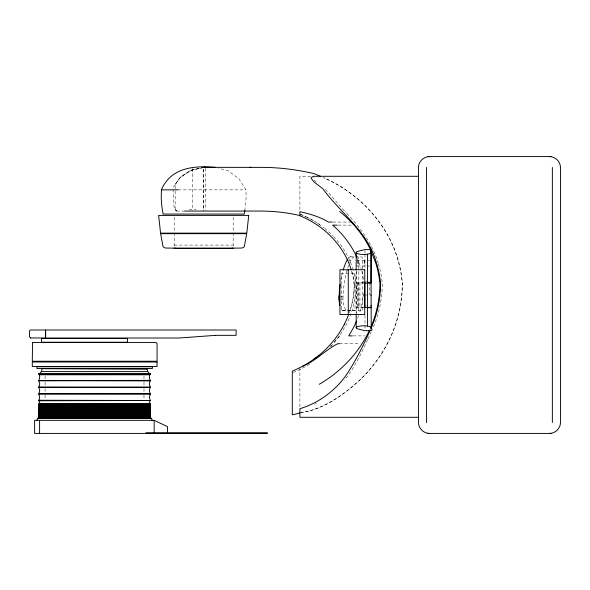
<?xml version="1.0" encoding="UTF-8"?>
<svg xmlns="http://www.w3.org/2000/svg" width="590" height="590" viewBox="0 0 590 590"><rect width="100%" height="100%" fill="white"/><g stroke="black" fill="none" stroke-linecap="round" stroke-linejoin="round"><path stroke-width="0.44" stroke-dasharray="2.95 2.21" d="M354.28 284.601A77.784 77.784 0 0 0 351.448 270.552C356.19 283.871 353.985 298.319 349.737 311.446M244.843 210.505L246.119 197.96L245.942 189.855L238.795 178.586L228.028 170.709L218.566 168.216M367.976 338.925L371.287 331.772M367.57 339.81C361.058 353.86 354.325 368.285 344.354 380.211M354.199 256.849L354.103 256.871A18.968 6.984 90 0 0 350.925 260.279L350.357 261.385A53.07 19.536 90 0 0 347.606 268.465M184.736 211.065L176.897 211.065L175.156 209.804L175.156 184.618L180.149 177.516L191.027 170.326L201.935 167.759M175.156 184.618C180.474 175.127 190.718 168.991 201.537 168.349M339.538 335.887L332.885 343.712M330.776 346.758L338.749 337.03L346.146 324.906A91.044 91.044 0 0 0 356.146 288.09L355.711 280.619A79.37 79.37 0 0 0 353.535 270.825M330.275 346.345L331.558 345.098M314.662 404.305L316.174 403.265M309.676 364.192L299.934 369.635L293.156 372.556M299.89 412.875C323.379 409.394 343.439 395.071 360.49 379.311C373.905 366.316 384.82 350.703 392.07 333.468A129.18 129.18 0 0 0 402.063 290.044L402.277 282.639L401.237 274.726A117.971 117.971 0 0 0 397.35 257.978C386.295 221.98 357.894 192.709 323.652 177.767M300.753 412.794C323.947 409.231 343.719 394.961 360.593 379.4C374.023 366.39 384.946 350.762 392.202 333.512A129.298 129.298 0 0 0 402.203 290.051L402.417 282.632L401.377 274.711A118.081 118.081 0 0 0 397.483 257.941C386.421 221.906 357.983 192.606 323.718 177.656M199.656 168.194L190.754 170.326L180.061 177.516L172.995 187.753L173.416 202.119L174.47 209.303L176.897 211.065M344.331 310.576L342.901 310.524A12.656 4.661 90 0 1 340.924 308.268M310.687 176.299L299.89 176.299L299.89 212.186M178.165 189.855L245.942 189.855M189.051 209.303L196.109 209.303M333.018 222.054L351.293 222.054M338.018 225.137L352.289 225.137M174.183 245.093L233.168 245.093M350.261 256.849L361.368 256.849A3.828 1.409 -90 0 1 362.776 260.669L362.776 310.576L347.908 310.576M348.565 260.279L350.925 260.279M356.589 260.669L366.604 260.669M368.337 260.669L370.586 260.669M356.589 266.024L370.586 266.024M363.093 281.43L363.632 281.43M365.129 281.43L369.193 281.43M363.706 282.617L356.19 282.617L356.19 270.766M364.2 283.06L356.589 283.06L356.589 307.383L363.352 307.383M363.093 295L363.632 295M365.129 295L367.157 295M340.637 296.254L342.997 296.254A53.07 19.536 90 0 1 347.119 270.05M340.637 299.602L342.997 299.602L343.011 300.155A12.656 4.661 90 0 0 346.832 310.524L347.038 310.576M365.129 305.856L366.479 305.856M363.706 307.692L356.19 307.692L356.19 313.165M343.1 310.576L347.053 310.576M353.189 335.887L364.709 335.887M339.582 343.712L360.298 343.712M299.89 214.266L305.996 216.773M300.583 214.155L313.998 220.8L324.087 227.755M306.63 217.054L315.938 222.054M317.457 222.998L320.606 225.137M175.156 209.804L176.956 211.065M325.311 189.375C332.642 196.721 338.837 205.519 346.308 212.931M324.714 228.271L333.07 235.875M316.137 182.17L313.865 179.574A12.737 4.078 22.4 0 1 313.563 177.693M333.616 236.465C342.488 245.757 349.265 257.07 353.093 269.35M346.854 213.528C360.291 227.806 372.622 243.788 378.153 262.904M357.127 257.948L360.697 267.395A86 86 0 0 1 361.405 269.807M369.193 282.337L369.193 295M364.989 250.462L364.989 253.213M364.989 254.135L364.989 268.834M364.989 315.303L364.989 324.389M364.989 325.296L364.989 329.832M364.871 260.669L364.871 266.024M364.2 260.669L364.2 266.024M359.944 282.617L359.944 307.692M358.838 310.576L358.838 260.669A3.828 1.409 -90 0 0 357.429 256.849M358.086 260.669L358.086 266.024M358.086 283.06L358.086 307.383M357.415 260.669L357.415 266.024M357.415 283.06L357.415 307.383M356.434 270.648L356.434 313.6M342.997 296.254L342.997 299.602M341.322 284.387L341.322 273.465L355.062 273.465L355.062 310.783L341.322 310.783L341.322 285.302M299.89 367.636L299.89 407.447M233.168 217.216L233.168 247.24M205.416 168.253L205.416 210.158M203.675 169.264L203.675 211.072M203.218 169.19L203.218 211.072M192.215 168.652L192.215 210.158M174.183 217.216L174.183 247.24M143.982 375.882L143.982 381.324M143.982 382.231L143.982 387.674M143.982 388.581L143.982 394.024M143.982 394.931L143.982 398.56M45.091 375.882L45.091 381.324M45.091 382.231L45.091 387.674M45.091 388.581L45.091 394.024M45.091 394.931L45.091 398.56M363.61 293.628A97.726 97.726 0 0 1 359.384 313.334M358.661 315.466A97.726 97.726 0 0 1 357.061 319.692M361.84 271.422A86 86 0 0 1 363.529 279.608M354.325 284.601A89.245 89.245 0 0 1 348.874 313.88M378.397 263.693A101.229 101.229 0 0 1 381.494 277.285L382.305 283.458L382.121 289.196A112.727 112.727 0 0 1 371.648 330.968M340.777 280.508A53.07 19.536 -90 0 1 342.952 270.862M348.498 258.036A18.968 6.984 90 0 1 350.165 256.871L350.593 256.753A18.968 6.984 90 0 1 351.883 256.849"/><path stroke-width="0.89" d="M37.008 420.331L37.435 418.413L151.637 418.413L152.065 420.331M370.977 282.617L371.228 249.74L364.989 249.541L357.193 251.561A7.522 1.947 0 0 0 358.388 253.906A7.522 1.947 0 0 0 367.467 254.216L370.225 253.508L371.228 252.535M215.129 167.317C193.852 165.458 170.82 167.604 161.417 189.855L161.232 197.96L161.793 206.058L163.083 214.059L244.267 214.059L244.843 210.505M340.179 284.299A53.07 19.536 -90 0 0 339.058 296.254L339.08 300.155A12.656 4.661 90 0 0 339.914 305.509M42.03 368.625L42.001 368.883A7.685 5.435 -90 0 1 41.271 371.589L40.363 372.983L38.874 373.713L150.192 373.713L148.709 372.983L147.795 371.597A7.685 5.435 -90 0 1 147.065 368.883L42.001 368.625L147.065 368.883M150.266 373.713L150.266 374.237A1.195 0.848 -90 0 0 150.015 374.333L149.521 375.697A5.657 3.997 -90 0 0 149.506 378.072L150.266 380.875L38.616 380.683L150.192 380.351M38.874 380.351L39.567 378.072A5.657 3.997 -90 0 0 39.552 375.697L39.11 374.377A1.195 0.848 -90 0 0 38.807 374.244L38.807 373.713M369.51 330.149C358.956 352.872 340.865 371.752 319.256 384.274M370.129 330.385C362.747 346.573 354.966 362.688 344.663 377.276C333.564 391.908 317.59 403.494 299.89 408.686L299.89 417.292L418.435 417.292M38.874 386.981L150.457 387.247L38.807 387.505L39.574 384.99A4.491 3.171 -90 0 0 39.574 382.873L38.874 380.882M38.874 393.619L150.457 393.884L38.807 394.142L39.574 391.62A4.491 3.171 -90 0 0 39.574 389.511L38.874 387.519M38.874 400.249L150.457 400.514L38.874 400.78L39.663 397.195L38.874 394.15M150.192 380.882L149.491 382.873A4.491 3.171 -90 0 0 149.491 384.99L150.192 386.981M150.192 387.519L149.491 389.511A4.491 3.171 -90 0 0 149.491 391.62L150.192 393.619M150.192 394.15L149.403 397.195L150.192 400.249M344.39 324.161C333.505 345.489 314.352 362.061 292.308 371.125L292.308 414.851L299.89 413.007M150.192 400.78L149.403 402.38A2.677 1.895 -90 0 0 149.344 403.663M319.02 355.741L313.401 359.509M302.478 366.294C315.79 361.132 325.193 349.922 337.782 343.712L339.582 343.712M38.874 404.497L38.475 404.888L38.874 405.286L150.199 405.286L150.59 404.888L150.192 404.497L38.874 404.261M38.874 405.286L38.475 405.677L38.866 406.075L150.199 406.075L150.59 406.466L150.192 406.864L38.874 406.864L38.475 406.466L38.866 406.075M38.866 406.864L38.475 407.262L38.874 407.653L150.199 407.653L150.59 407.262L150.199 406.864M38.866 407.653L38.475 408.044L38.874 408.442L150.192 408.442L150.59 408.841L150.199 409.231L38.874 409.231L38.475 409.63L38.866 410.021L150.199 410.021L150.59 410.411L150.192 410.81L38.874 410.81L38.475 411.208L38.874 411.599L150.199 411.599L150.59 411.208L150.199 410.817M38.866 410.021L38.475 410.411L38.874 410.81M38.866 411.599L38.475 411.997L38.874 412.388L150.192 412.388L150.59 412.786L150.199 413.177L38.874 413.177L38.475 412.786L38.874 412.388M38.874 413.177L38.475 413.575L38.866 413.966L150.199 413.966L150.59 413.575L150.199 413.177M38.866 413.966L38.475 414.364L38.874 414.755L150.192 414.755L150.59 415.154L150.199 415.544L38.874 415.544L38.475 415.154L38.866 414.763M38.866 415.552L38.475 415.943L38.866 416.334L150.207 416.334L150.59 416.724L150.199 417.115L38.874 417.115L38.475 417.514L38.866 417.904L150.199 417.919L151.637 418.413M150.199 406.075L150.59 405.677L150.199 405.286M150.192 408.442L150.59 408.044L150.199 407.653M150.199 410.021L150.59 409.63L150.199 409.231M150.192 412.388L150.59 411.997L150.199 411.599M150.192 414.755L150.59 414.364L150.199 413.966M150.207 416.334L150.59 415.943L150.199 415.552M150.199 417.904L150.59 417.514L150.199 417.115M38.874 408.442L38.475 408.841L38.874 409.231M38.866 416.334L38.475 416.724L38.874 417.115M38.866 417.919L37.435 418.413M201.441 167.767L203.218 167.339L264.423 167.376A230.941 230.941 0 0 1 305.554 171.808L313.806 173.534L320.51 176.299M202.82 167.545L205.416 167.339L203.675 167.258M429.291 156.586C423.458 156.697 418.553 161.608 418.435 167.435L418.435 422.565C418.553 428.392 423.458 433.303 429.291 433.414M549.644 433.414C555.478 433.303 560.382 428.392 560.5 422.565L560.5 167.435C560.382 161.608 555.478 156.697 549.644 156.586M232.165 248.147L241.553 248.058L243.065 247.675L244.297 246.613L246.723 233.677L160.628 233.677L163.054 246.613L164.286 247.675L165.805 248.058L175.186 248.147M428.008 156.586L550.927 156.586M418.435 176.299L313.386 176.299L311.173 177.693L311.269 178.541L314.249 182.17L322.693 188.594C340.762 213.337 368.485 232.054 376.538 263.324A99.821 99.821 0 0 1 379.835 277.499L380.624 283.524L380.439 289.122A111.311 111.311 0 0 1 370.822 328.807M161.417 189.855L178.165 189.855M184.736 211.065L260.279 211.065A178.291 178.291 0 0 1 298.37 215.173C321.624 224.067 341.492 242.608 350.01 266.23A77.784 77.784 0 0 1 351.227 269.829M332.104 222.054L328.453 222.054C319.714 216.781 309.816 213.809 299.89 211.729L299.89 215.8M337.126 225.137L332.671 225.137C342.834 233.965 351.257 244.88 356.78 257.174M174.183 248.147L233.168 248.147M174.183 248.368L233.168 248.368M370.682 281.43L371.228 281.43M367.467 282.617L371.228 282.617M364.2 283.06L371.022 283.06M370.682 295L371.228 295M370.682 305.856L371.228 305.856M364.2 307.383L371.022 307.383M367.467 307.692L371.228 307.692M352.304 335.887L348.756 335.887L353.307 327.944A97.726 97.726 0 0 0 356.485 321.085M30.54 337.974L45.533 337.974L45.533 330.002L30.791 330.002A1.283 1.283 0 0 0 29.507 331.285L29.5 336.735L30.614 338.004M41.271 371.597L147.795 371.597M38.807 374.237L150.266 374.237M39.346 374.768L149.72 374.768M167.464 432.566L167.464 426.607L154.182 420.331L34.618 420.331L34.618 433.414L267.44 433.414M145.914 432.736L267.44 432.736M428.008 433.414L550.927 433.414M249.865 167.28L250.875 167.309M370.977 249.732L371.228 330.54L364.989 330.739L357.193 328.726A7.522 1.947 0 0 1 358.388 326.373A7.522 1.947 0 0 1 367.467 326.064L370.225 326.779L371.228 327.752M339.619 211.478C352.636 221.766 363.425 234.923 370.579 249.917M38.874 400.78L39.663 402.38A2.677 1.895 -90 0 1 39.722 403.663M370.911 250.662L375.896 263.487A99.253 99.253 0 0 1 379.163 277.58L379.945 283.554L379.768 289.1A110.743 110.743 0 0 1 371.235 326.218M552.358 167.435L552.358 422.565M426.577 167.435L426.577 422.565M367.467 254.216L367.467 326.064M364.871 283.06L364.871 307.383M356.19 252.535L356.19 269.859M356.19 314.072L356.19 327.752M348.277 269.733L348.277 314.507M339.058 296.254L339.058 299.602M154.182 420.331L154.182 432.544M39.596 420.331L39.596 433.414M348.579 314.684A89.245 89.245 0 0 1 344.361 324.146M343.188 270.05A53.07 19.536 -90 0 1 346.419 261.385L346.994 260.279A18.968 6.984 90 0 1 347.717 259.032M248.722 215.409L246.797 233.139L160.561 233.139L158.636 215.409L248.722 215.394M32.516 342.451L32.303 361.25L157.088 361.25L157.073 343.476L155.944 342.451L32.516 342.451M215.616 335.341L179.19 338.011L45.651 338.011L45.651 330.002L236.133 330.002L236.133 335.341L215.616 335.341M364.76 269.733L339.951 269.733L339.951 314.507L364.76 314.507L364.76 269.733M127.536 338.498L41.433 338.498L41.433 342.237L127.536 342.237L127.536 338.498M157.065 361.995L32.303 361.995L32.303 366.567L157.065 366.567L157.065 361.995M152.338 366.729L36.897 366.729L36.897 368.536L152.338 368.536L152.338 366.729M150.457 403.663L38.608 403.663L38.608 404.261L150.457 404.261L150.457 403.663"/></g></svg>
